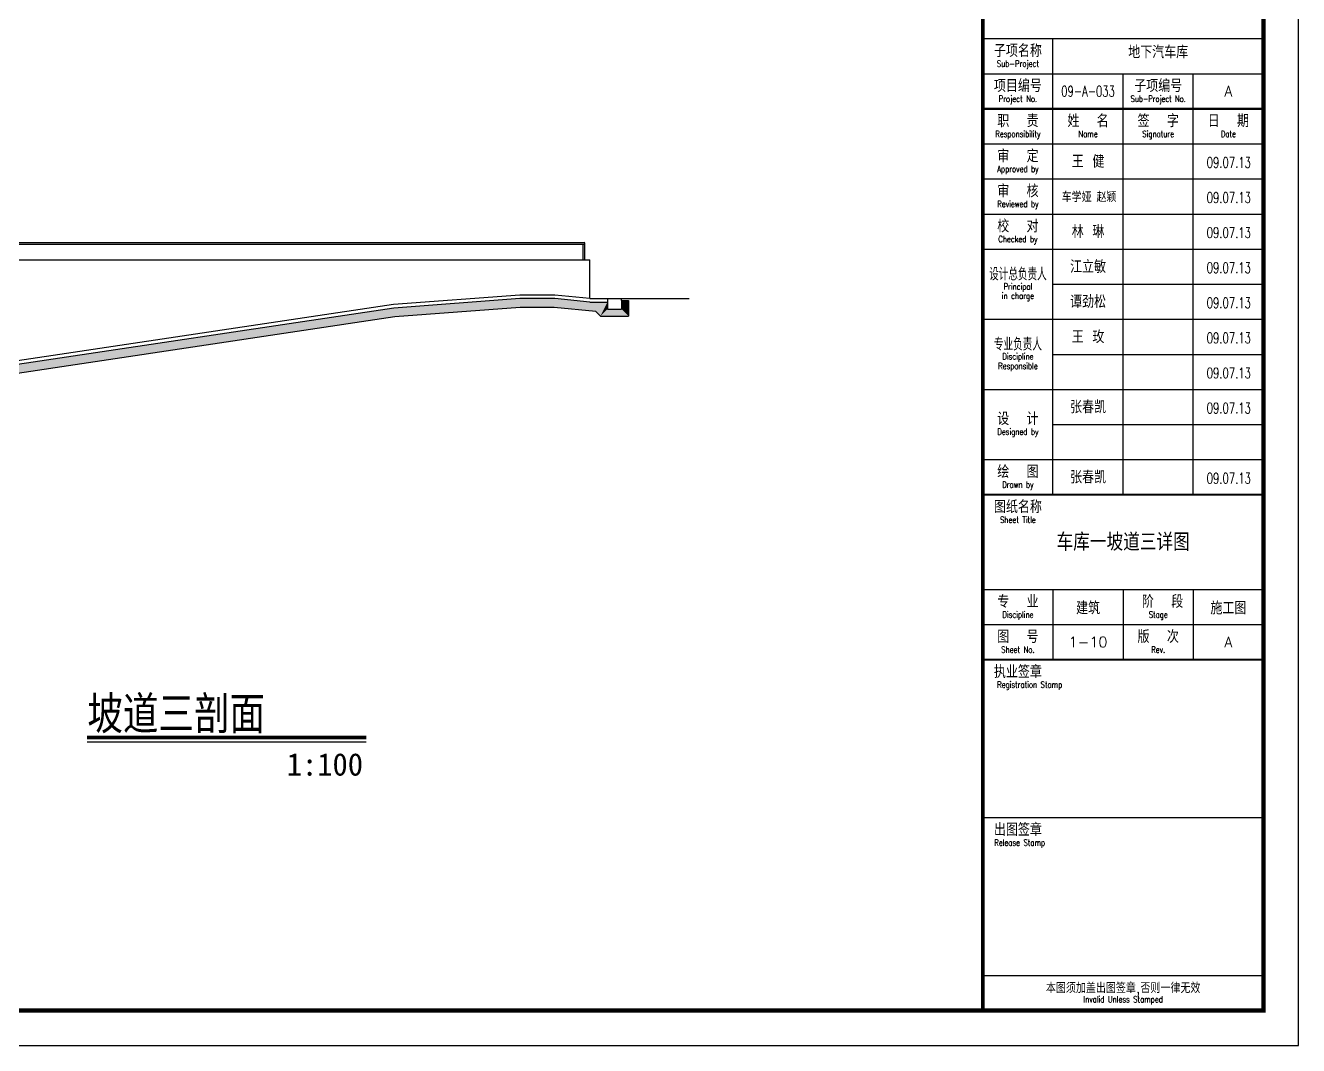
# Model space of a CAD drawing. Extents: x -1348811 to 123514, y -640545 to 749356.
# Drawn here: x -686452 to -650159, y 272228 to 301303 of the extents above; entities that cross this region are included whole.
import ezdxf
from ezdxf.enums import TextEntityAlignment as Align

# ---------------------------------------------------------------- set-up
doc = ezdxf.new("R2010")
doc.units = 0
doc.header["$LTSCALE"] = 10
doc.header["$MEASUREMENT"] = 0
doc.layers.get('0').update_dxf_attribs({"linetype": 'CONTINUOUS'})
for name, color, linetype in [('A-STAIRS', 9, 'CONTINUOUS'), ('PUB_HATCH', 9, 'CONTINUOUS'), ('STAIR', 9, 'CONTINUOUS'), ('TK', 7, 'CONTINUOUS'), ('图框', 7, 'CONTINUOUS'), ('结构墙', 1, 'CONTINUOUS')]:
    doc.layers.add(name, color=color, linetype=linetype)
doc.styles.add('STYLE5', font='simhei.ttf', dxfattribs={"width": 0.7})
doc.styles.add('TKZ1', font='tjromant.shx', dxfattribs={"width": 0.7, "bigfont": 'tjhts.shx'})
doc.styles.add('TKZ1_tjhts.shx', font='tjromant.shx', dxfattribs={"bigfont": 'tjhts.shx'})
doc.styles.add('TKZ2_tjkts.shx', font='tjromant.shx', dxfattribs={"bigfont": 'tjkts.shx'})
doc.styles.add('黑体', font='simhei.ttf')

# ---------------------------------------------------------------- blocks, each defined once
blk = doc.blocks.new('TJAD_TK_A1')
for p, q in [((1251.38, 643.45), (1331.38, 643.45)), ((1271.38, 513.45), (1271.38, 643.45)), ((1251.38, 633.45), (1331.38, 633.45)), ((1291.38, 513.45), (1291.38, 633.45)), ((1311.38, 513.45), (1311.38, 633.45)), ((1251.38, 613.45), (1331.38, 613.45)), ((1251.38, 603.45), (1331.38, 603.45)), ((1251.38, 593.45), (1331.38, 593.45)), ((1251.38, 583.45), (1331.38, 583.45)), ((1271.38, 573.45), (1331.38, 573.45)), ((1251.38, 563.45), (1331.38, 563.45)), ((1271.38, 553.45), (1331.38, 553.45)), ((1251.38, 543.45), (1331.38, 543.45)), ((1271.38, 533.45), (1331.38, 533.45)), ((1251.38, 523.45), (1331.38, 523.45)), ((1251.38, 486.45), (1331.38, 486.45)), ((1271.38, 486.45), (1271.38, 466.45)), ((1291.38, 486.45), (1291.38, 466.45)), ((1311.38, 486.45), (1311.38, 466.45)), ((1251.38, 476.45), (1331.38, 476.45)), ((1251.38, 421.45), (1331.38, 421.45)), ((1251.38, 376.45), (1331.38, 376.45))]:
    blk.add_line(p, q)
for points, const_width in [([(1251.38, 940.45), (1251.38, 366.45)], 1), ([(1251.38, 623.45), (1331.38, 623.45)], 0.6), ([(1251.38, 513.45), (1331.38, 513.45)], 0.6), ([(1251.38, 466.45), (1331.38, 466.45)], 0.6)]:
    blk.add_lwpolyline(points, dxfattribs=dict(const_width=const_width))
at = {"layer": '图框'}
for p, q in [((1341.38, 356.45), (1341.38, 950.45)), ((500.38, 356.45), (1341.38, 356.45))]:
    blk.add_line(p, q, dxfattribs=at)
at = {"layer": '图框', "const_width": 1.2}
blk.add_lwpolyline([(1331.38, 940.45), (525.38, 940.45), (525.38, 366.45), (1331.38, 366.45)], close=True, dxfattribs=at)
at = {"style": 'TKZ2_tjkts.shx'}
for s, height, p in [('子项名称', 3.6, (1261.38, 640)), ('项目编号', 3.6, (1261.38, 630)), ('职  责', 3.6, (1261.38, 620)), ('姓  名', 3.6, (1281.38, 620)), ('签  字', 3.6, (1301.38, 620)), ('日  期', 3.6, (1321.38, 620)), ('审  定', 3.6, (1261.38, 610)), ('审  核', 3.6, (1261.38, 600)), ('校  对', 3.6, (1261.38, 590)), ('设  计', 3.6, (1261.38, 535.1)), ('绘  图', 3.6, (1261.38, 520)), ('图纸名称', 3.6, (1261.38, 510)), ('专  业', 3.6, (1261.38, 483)), (' 阶  段', 3.6, (1301.38, 483)), ('图  号', 3.6, (1261.38, 473)), ('版  次', 3.6, (1301.38, 473)), ('执业签章', 3.6, (1261.38, 463)), ('出图签章', 3.6, (1261.38, 418)), ('本图须加盖出图签章,否则一律无效', 3, (1291.38, 372.88))]:
    blk.add_text(s, height=height, dxfattribs=at).set_placement(p, align=Align.MIDDLE_CENTER)
at = {"style": 'TKZ2_tjkts.shx', "width": 0.8}
for s, height, p in [('Sub-Project', 1.8, (1261.38, 636.3)), ('Project No.', 1.8, (1261.38, 626.3)), ('Responsibility', 1.8, (1261.38, 616.3)), ('Name', 1.8, (1281.38, 616.3)), ('Signature', 1.8, (1301.38, 616.3)), ('Date', 1.8, (1321.38, 616.3)), ('Approved by', 1.8, (1261.38, 606.3)), ('Reviewed by', 1.8, (1261.38, 596.3)), ('Checked by', 1.8, (1261.38, 586.3)), ('设计总负责人', 3.6, (1261.38, 576.33)), ('Principal', 1.8, (1261.38, 572.8)), ('in charge', 1.8, (1261.38, 570.15)), ('专业负责人', 3.6, (1261.38, 556.33)), ('Discipline', 1.8, (1261.38, 552.87)), ('Responsible', 1.8, (1261.38, 550.15)), ('Designed by', 1.8, (1261.38, 531.4)), ('Drawn by', 1.8, (1261.38, 516.3)), ('Sheet Title', 1.8, (1261.38, 506.3)), ('Discipline', 1.8, (1261.38, 479.3)), ('Stage', 1.8, (1301.38, 479.3)), ('Sheet No.', 1.8, (1261.38, 469.3)), ('Rev.', 1.8, (1301.38, 469.3)), ('Registration Stamp', 1.8, (1264.74, 459.3)), ('Release Stamp', 1.8, (1261.89, 414.3)), ('Invalid Unless Stamped', 1.8, (1291.38, 369.62))]:
    blk.add_text(s, height=height, dxfattribs=at).set_placement(p, align=Align.MIDDLE_CENTER)
at = {"layer": '图框', "style": 'TKZ2_tjkts.shx'}
blk.add_text('子项编号', height=3.6, dxfattribs=at).set_placement((1301.38, 630), align=Align.MIDDLE_CENTER)
at = {"layer": '图框', "style": 'TKZ2_tjkts.shx', "width": 0.7}
blk.add_text('Sub-Project No.', height=1.8, dxfattribs=at).set_placement((1301.38, 626.3), align=Align.MIDDLE_CENTER)
blk = doc.blocks.new('TJAD_图框_A1')
at = {"layer": '图框'}
blk.add_blockref('TJAD_TK_A1', (0, 0), dxfattribs=at)
at = {"layer": '图框', "color": 6, "style": 'TKZ1_tjhts.shx'}
for s, height, p in [('地下汽车库', 3.6, (1301.38, 639.61)), ('A', 3, (1321.38, 628.45)), ('王 健', 3.6, (1281.38, 608.45)), ('林 琳', 3.6, (1281.38, 588.45)), ('江立敏', 3.6, (1281.38, 578.45)), ('谭劲松', 3.6, (1281.38, 568.45)), ('王 玫', 3.6, (1281.38, 558.45)), ('张春凯', 3.6, (1281.38, 538.45)), ('张春凯', 3.6, (1281.38, 518.45)), ('A', 3, (1321.38, 471.45))]:
    blk.add_text(s, height=height, dxfattribs=at).set_placement(p, align=Align.MIDDLE_CENTER)
at = {"layer": '图框', "color": 6}
for s, height, style, width, p in [('09-A-033', 3, 'TKZ1_tjhts.shx', 0.7, (1281.38, 628.45)), ('09.07.13', 3, 'TKZ1_tjhts.shx', 0.7, (1321.5, 608.14)), ('  车学娅 赵颖', 2.6, '黑体', 0.8, (1280.26, 598.45)), ('09.07.13', 3, 'TKZ1_tjhts.shx', 0.7, (1321.5, 598.14)), ('09.07.13', 3, 'TKZ1_tjhts.shx', 0.7, (1321.5, 588.14)), ('09.07.13', 3, 'TKZ1_tjhts.shx', 0.7, (1321.5, 578.14)), ('09.07.13', 3, 'TKZ1_tjhts.shx', 0.7, (1321.5, 568.14)), ('09.07.13', 3, 'TKZ1_tjhts.shx', 0.7, (1321.5, 558.14)), ('09.07.13', 3, 'TKZ1_tjhts.shx', 0.7, (1321.5, 548.14)), ('09.07.13', 3, 'TKZ1_tjhts.shx', 0.7, (1321.5, 538.14)), ('09.07.13', 3, 'TKZ1_tjhts.shx', 0.7, (1321.5, 518.14))]:
    blk.add_text(s, height=height, dxfattribs=dict(at, style=style, width=width)).set_placement(p, align=Align.MIDDLE_CENTER)
at = {"layer": '图框', "color": 6, "style": 'TKZ1_tjhts.shx'}
for s, p in [('建筑', (1281.38, 479.35)), ('施工图', (1321.38, 479.35))]:
    blk.add_text(s, height=3.6, dxfattribs=at).set_placement(p, align=Align.CENTER)

msp = doc.modelspace()

# ---------------------------------------------------------------- linework, layer by layer
at = {"layer": 'A-STAIRS'}
for p, q in [((-695053.3, 295118.1), (-670527.2, 295118.1)), ((-695028.3, 295068.1), (-670527.2, 295068.1)), ((-670552.2, 294618.1), (-670552.2, 295068.1)), ((-670502.2, 294618.1), (-670502.2, 295093.1)), ((-694878.3, 294618.1), (-670359.4, 294618.1)), ((-670359.4, 293518.1), (-670359.4, 294618.1)), ((-672359.4, 293618.1), (-675959.4, 293348.1)), ((-671359.4, 293618.1), (-672359.4, 293618.1)), ((-670359.4, 293518.1), (-671359.4, 293618.1)), ((-675959.4, 293348.1), (-714359.4, 287588.1)), ((-670359.4, 293518.1), (-669859.4, 293518.1)), ((-669859.4, 293518.1), (-667528.5, 293518.1)), ((-669859.4, 293518.1), (-669859.4, 293418.1)), ((-669459.4, 293468.1), (-669459.4, 293518.1))]:
    msp.add_line(p, q, dxfattribs=at)
msp.add_arc((-670527.2, 295093.1), 25, 270, 90, dxfattribs=at)
at = {"layer": 'PUB_HATCH'}
for points in [[(-714348.3, 287488.7), (-714320.3, 287240.1), (-675948.3, 293248.7), (-675920.3, 293000.1)], [(-675948.3, 293248.7), (-675920.3, 293000.1), (-672355.7, 293518.1), (-672346.3, 293268.1)], [(-672355.7, 293518.1), (-672346.3, 293268.1), (-671364.4, 293518.1), (-671376.9, 293268.1)], [(-671364.4, 293518.1), (-671376.9, 293268.1), (-670364.4, 293418.1), (-670190.8, 293149.5)], [(-670364.4, 293418.1), (-670190.8, 293149.5), (-669859.4, 293418.1), (-670059.4, 293018.1)], [(-669859.4, 293418.1), (-670059.4, 293018.1), (-669859.4, 293218.1), (-670059.4, 293018.1)], [(-669459.4, 293218.1), (-669259.4, 293018.1), (-669459.4, 293468.1), (-669259.4, 293468.1)], [(-669859.4, 293218.1), (-670059.4, 293018.1), (-669459.4, 293218.1), (-669259.4, 293018.1)]]:
    msp.add_solid(points, dxfattribs=at)
at = {"layer": 'TK'}
msp.add_line((-684695.2, 280886.1), (-676735.6, 280886.1), dxfattribs=at)
at = {"layer": 'TK', "const_width": 100}
msp.add_lwpolyline([(-684695.2, 281006.1), (-676735.6, 281006.1)], dxfattribs=at)
at = {"layer": '结构墙', "linetype": 'ByBlock'}
for p, q in [((-675948.3, 293248.7), (-714348.3, 287488.7)), ((-672355.7, 293518.1), (-675948.3, 293248.7)), ((-672346.3, 293268.1), (-675920.3, 293000.1)), ((-671364.4, 293518.1), (-672355.7, 293518.1)), ((-671376.9, 293268.1), (-672346.3, 293268.1)), ((-670190.8, 293149.5), (-671376.9, 293268.1)), ((-670364.4, 293418.1), (-671364.4, 293518.1)), ((-670364.4, 293418.1), (-669859.4, 293418.1)), ((-669859.4, 293418.1), (-669859.4, 293218.1)), ((-669459.4, 293468.1), (-669459.4, 293218.1)), ((-669459.4, 293468.1), (-669259.4, 293468.1)), ((-669259.4, 293468.1), (-669259.4, 293018.1)), ((-675920.3, 293000.1), (-714320.3, 287240.1)), ((-670059.4, 293018.1), (-670190.8, 293149.5)), ((-670059.4, 293018.1), (-669259.4, 293018.1)), ((-669859.4, 293218.1), (-669459.4, 293218.1))]:
    msp.add_line(p, q, dxfattribs=at)

# ---------------------------------------------------------------- block references
at = {"layer": 'STAIR', "xscale": 100, "yscale": 100, "zscale": 100}
msp.add_blockref('TJAD_图框_A1', (-784297.3, 236582.9), dxfattribs=at)

# ---------------------------------------------------------------- texts
at = {"layer": 'TK'}
for s, height, style, p in [('坡道三剖面', 1066.67, 'TKZ1', (-684686.7, 281126.2)), ('1:100  ', 640, 'STYLE5', (-679004.6, 279921.6))]:
    msp.add_text(s, height=height, dxfattribs=dict(at, style=style)).set_placement(p)
at = {"layer": '图框', "color": 60, "style": 'TKZ1_tjhts.shx'}
for s, height, p in [('车库一坡道三详图', 500, (-655159.4, 286577.8)), ('1-10', 300, (-656159.4, 283727.8))]:
    msp.add_text(s, height=height, dxfattribs=at).set_placement(p, align=Align.MIDDLE_CENTER)

doc.saveas('drawing.dxf')
